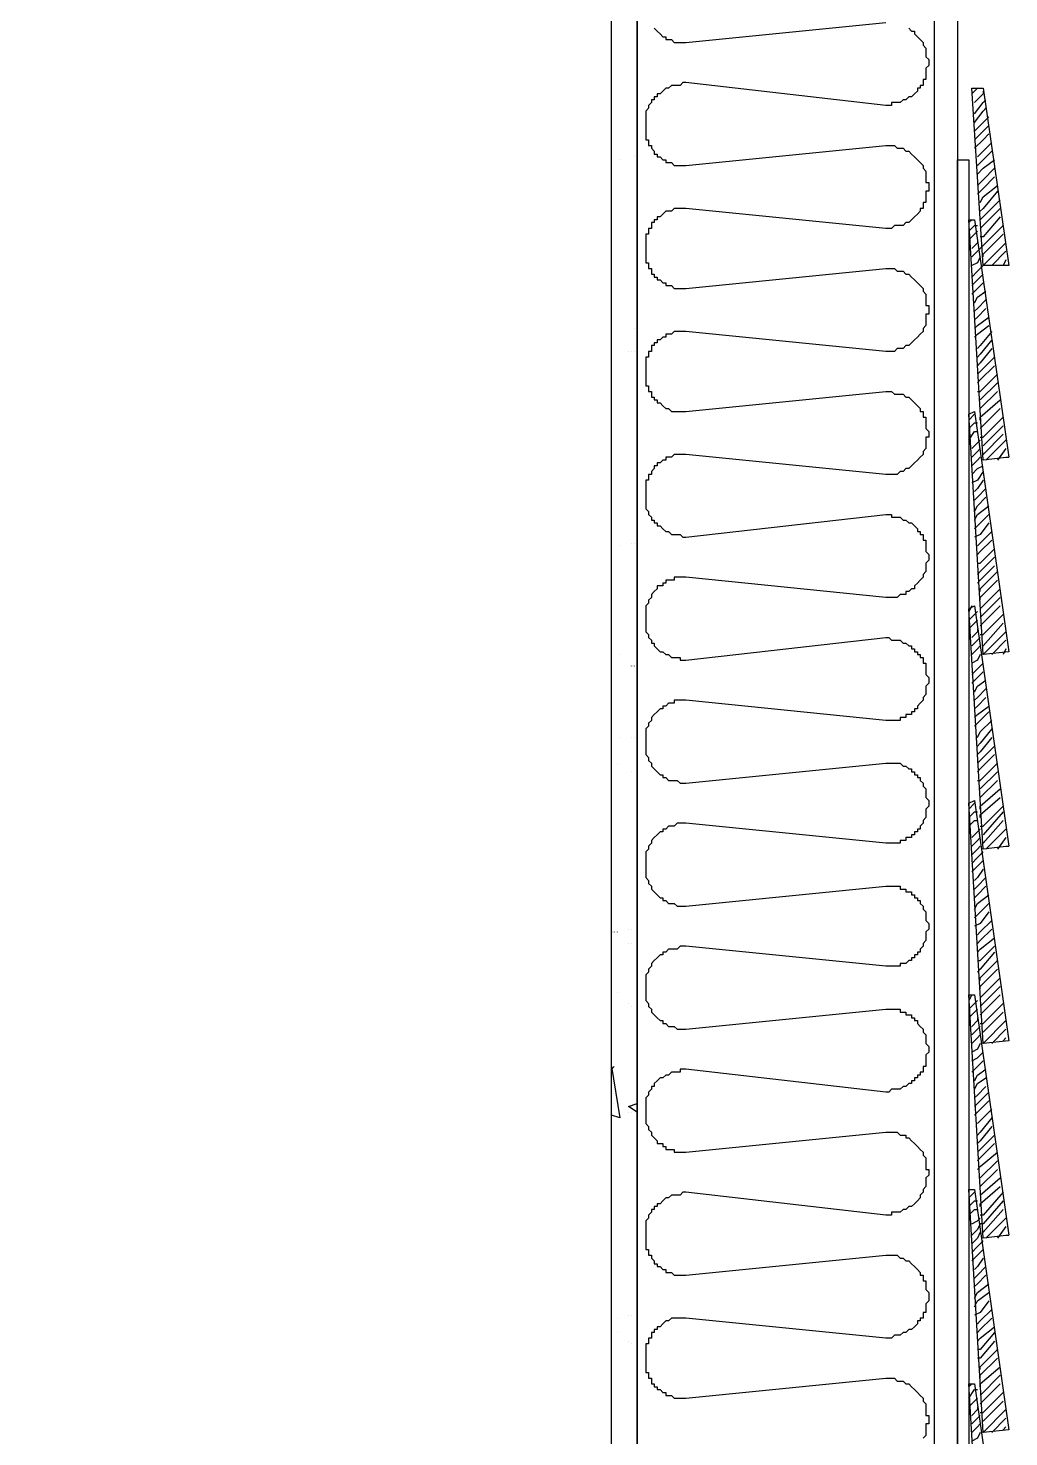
# Model space of a CAD drawing. Header units: inches. Extents: x -1597 to 5492, y -569 to 966.
# Drawn here: x 802.9 to 917.2, y 266.6 to 430.8 of the extents above; entities that cross this region are included whole.
import ezdxf

# ---------------------------------------------------------------- set-up
doc = ezdxf.new("R2010")
doc.units = ezdxf.units.IN
doc.header["$MEASUREMENT"] = 0
doc.layers.add('PDF3_Geometry', color=7, linetype='Continuous')

msp = doc.modelspace()

# ---------------------------------------------------------------- linework, layer by layer
at = {"layer": 'PDF3_Geometry', "lineweight": 25}
for points in [[(873.899339, -112.902852), (870.899339, -112.902852), (870.899339, 475.430482), (873.899339, 475.430482), (873.899339, -112.902852), (873.899339, -103.569518), (908.566006, -112.902852), (908.566006, -103.569518), (873.899339, -112.902852), (908.566006, -112.902852), (908.566006, -117.236185), (802.899339, -117.236185), (802.899339, -112.902852), (908.566006, -112.902852)], [(905.566006, 430.763815), (905.899339, 430.430482), (906.232673, 430.430482), (906.232673, 430.097148), (906.566006, 429.763815), (906.899339, 429.430482), (907.232673, 429.097148), (907.232673, 428.763815), (907.566006, 428.430482), (907.566006, 428.097148), (907.566006, 427.763815), (907.566006, 427.430482), (907.899339, 427.097148), (907.899339, 426.763815), (907.899339, 426.430482), (907.566006, 426.097148), (907.566006, 425.763815), (907.566006, 425.430482), (907.566006, 425.097148), (907.566006, 424.763815), (907.232673, 424.763815), (907.232673, 424.430482), (907.232673, 424.097148), (906.899339, 424.097148), (906.899339, 423.763815), (906.566006, 423.763815), (906.566006, 423.430482), (906.232673, 423.097148), (905.899339, 422.763815), (905.566006, 422.763815), (905.232673, 422.430482), (904.899339, 422.430482), (904.566006, 422.097148), (904.232673, 422.097148), (903.899339, 422.097148), (903.566006, 422.097148), (903.566006, 421.763815), (903.232673, 421.763815), (902.899339, 421.763815), (879.566006, 424.430482), (879.232673, 424.430482), (878.899339, 424.097148), (878.566006, 424.097148), (878.232673, 424.097148), (877.899339, 424.097148), (877.566006, 423.763815), (877.232673, 423.763815), (876.899339, 423.430482), (876.566006, 423.097148), (876.232673, 423.097148), (876.232673, 422.763815), (875.899339, 422.763815), (875.899339, 422.430482), (875.566006, 422.430482), (875.566006, 422.097148), (875.232673, 421.763815), (875.232673, 421.430482), (874.899339, 421.097148), (874.899339, 420.763815), (874.899339, 420.430482), (874.899339, 420.097148), (874.899339, 419.763815), (874.899339, 419.430482), (874.899339, 419.097148), (874.899339, 418.763815), (874.899339, 418.430482), (874.899339, 418.097148), (874.899339, 417.763815), (875.232673, 417.763815), (875.232673, 417.430482), (875.232673, 417.097148), (875.566006, 417.097148), (875.566006, 416.763815), (875.899339, 416.430482), (875.899339, 416.097148), (876.232673, 416.097148), (876.232673, 415.763815), (876.566006, 415.763815), (876.899339, 415.430482), (877.232673, 415.430482), (877.232673, 415.097148), (877.566006, 415.097148), (877.899339, 415.097148), (878.232673, 414.763815), (878.566006, 414.763815), (878.899339, 414.763815), (879.232673, 414.763815), (879.566006, 414.763815), (902.899339, 417.097148), (903.232673, 417.097148), (903.566006, 417.097148), (903.899339, 417.097148), (904.232673, 416.763815), (904.566006, 416.763815), (904.899339, 416.763815), (905.232673, 416.430482), (905.566006, 416.430482), (905.899339, 416.097148), (906.232673, 415.763815), (906.566006, 415.430482), (906.899339, 415.097148), (907.232673, 414.763815), (907.232673, 414.430482), (907.566006, 414.097148), (907.566006, 413.763815), (907.566006, 413.430482), (907.566006, 413.097148), (907.566006, 412.763815), (907.899339, 412.763815), (907.899339, 412.430482), (907.899339, 412.097148), (907.899339, 411.763815), (907.566006, 411.763815), (907.566006, 411.430482), (907.566006, 411.097148), (907.566006, 410.763815), (907.566006, 410.430482), (907.232673, 410.430482), (907.232673, 410.097148), (907.232673, 409.763815), (906.899339, 409.763815), (906.899339, 409.430482), (906.566006, 409.097148), (906.232673, 408.763815), (905.899339, 408.430482), (905.566006, 408.097148), (905.232673, 408.097148), (904.899339, 407.763815), (904.566006, 407.763815), (904.232673, 407.763815), (903.899339, 407.763815), (903.566006, 407.430482), (903.232673, 407.430482), (902.899339, 407.430482), (879.566006, 409.763815), (879.232673, 409.763815), (878.899339, 409.763815), (878.566006, 409.763815), (878.232673, 409.763815), (877.899339, 409.430482), (877.566006, 409.430482), (877.232673, 409.430482), (876.899339, 409.097148), (876.566006, 408.763815), (876.232673, 408.763815), (876.232673, 408.430482), (875.899339, 408.430482), (875.899339, 408.097148), (875.566006, 408.097148), (875.566006, 407.763815), (875.566006, 407.430482), (875.232673, 407.430482), (875.232673, 407.097148), (875.232673, 406.763815), (874.899339, 406.763815), (874.899339, 406.430482), (874.899339, 406.097148), (874.899339, 405.763815), (874.899339, 405.430482), (874.899339, 405.097148), (874.899339, 404.763815), (874.899339, 404.430482), (874.899339, 404.097148), (874.899339, 403.763815), (874.899339, 403.430482), (875.232673, 403.430482), (875.232673, 403.097148), (875.232673, 402.763815), (875.566006, 402.763815), (875.566006, 402.430482), (875.566006, 402.097148), (875.899339, 402.097148), (875.899339, 401.763815), (876.232673, 401.763815), (876.232673, 401.430482), (876.566006, 401.430482), (876.899339, 401.097148), (877.232673, 401.097148), (877.232673, 400.763815), (877.566006, 400.763815), (877.899339, 400.763815), (878.232673, 400.430482), (878.566006, 400.430482), (878.899339, 400.430482), (879.232673, 400.430482), (879.566006, 400.430482), (902.899339, 402.763815), (903.232673, 402.763815), (903.566006, 402.763815), (903.899339, 402.763815), (904.232673, 402.430482), (904.566006, 402.430482), (904.899339, 402.430482), (905.232673, 402.097148), (905.566006, 402.097148), (905.899339, 401.763815), (906.232673, 401.430482), (906.566006, 401.097148), (906.899339, 400.763815), (907.232673, 400.430482), (907.232673, 400.097148), (907.566006, 399.763815), (907.566006, 399.430482), (907.566006, 399.097148), (907.566006, 398.763815), (907.566006, 398.430482), (907.899339, 398.430482), (907.899339, 398.097148), (907.899339, 397.763815), (907.899339, 397.430482), (907.566006, 397.430482), (907.566006, 397.097148), (907.566006, 396.763815), (907.566006, 396.430482), (907.566006, 396.097148), (907.232673, 395.763815), (907.232673, 395.430482), (906.899339, 395.097148), (906.566006, 394.763815), (906.232673, 394.430482), (905.899339, 394.097148), (905.566006, 393.763815), (905.232673, 393.763815), (904.899339, 393.430482), (904.566006, 393.430482), (904.232673, 393.430482), (903.899339, 393.097148), (903.566006, 393.097148), (903.232673, 393.097148), (902.899339, 393.097148), (879.566006, 395.430482), (879.232673, 395.430482), (878.899339, 395.430482), (878.566006, 395.430482), (878.232673, 395.430482), (877.899339, 395.097148), (877.566006, 395.097148), (877.232673, 395.097148), (877.232673, 394.763815), (876.899339, 394.763815), (876.566006, 394.430482), (876.232673, 394.430482), (876.232673, 394.097148), (875.899339, 394.097148), (875.899339, 393.763815), (875.566006, 393.763815), (875.566006, 393.430482), (875.566006, 393.097148), (875.232673, 393.097148), (875.232673, 392.763815), (875.232673, 392.430482), (874.899339, 392.430482), (874.899339, 392.097148), (874.899339, 391.763815), (874.899339, 391.430482), (874.899339, 391.097148), (874.899339, 390.763815), (874.899339, 390.430482), (874.899339, 390.097148), (874.899339, 389.763815), (874.899339, 389.430482), (874.899339, 389.097148), (875.232673, 389.097148), (875.232673, 388.763815), (875.232673, 388.430482), (875.566006, 388.430482), (875.566006, 388.097148), (875.566006, 387.763815), (875.899339, 387.763815), (875.899339, 387.430482), (876.232673, 387.430482), (876.232673, 387.097148), (876.566006, 387.097148), (876.899339, 386.763815), (877.232673, 386.430482), (877.566006, 386.430482), (877.899339, 386.097148), (878.232673, 386.097148), (878.566006, 386.097148), (878.899339, 386.097148), (879.232673, 386.097148), (879.566006, 386.097148), (902.899339, 388.430482), (903.232673, 388.430482), (903.566006, 388.430482), (903.899339, 388.097148), (904.232673, 388.097148), (904.566006, 388.097148), (904.899339, 388.097148), (905.232673, 387.763815), (905.566006, 387.763815), (905.899339, 387.430482), (906.232673, 387.097148), (906.566006, 386.763815), (906.899339, 386.430482), (906.899339, 386.097148), (907.232673, 386.097148), (907.232673, 385.763815), (907.232673, 385.430482), (907.566006, 385.430482), (907.566006, 385.097148), (907.566006, 384.763815), (907.566006, 384.430482), (907.566006, 384.097148), (907.899339, 383.763815), (907.899339, 383.430482), (907.899339, 383.097148), (907.566006, 383.097148), (907.566006, 382.763815), (907.566006, 382.430482), (907.566006, 382.097148), (907.566006, 381.763815), (907.232673, 381.430482), (907.232673, 381.097148), (906.899339, 380.763815), (906.566006, 380.430482), (906.232673, 380.097148), (905.899339, 379.763815), (905.566006, 379.430482), (905.232673, 379.430482), (904.899339, 379.097148), (904.566006, 379.097148), (904.232673, 378.763815), (903.899339, 378.763815), (903.566006, 378.763815), (903.232673, 378.763815), (902.899339, 378.763815), (879.566006, 381.097148), (879.232673, 381.097148), (878.899339, 381.097148), (878.566006, 381.097148), (878.232673, 381.097148), (877.899339, 380.763815), (877.566006, 380.763815), (877.232673, 380.763815), (877.232673, 380.430482), (876.899339, 380.430482), (876.566006, 380.097148), (876.232673, 380.097148), (876.232673, 379.763815), (875.899339, 379.763815), (875.899339, 379.430482), (875.566006, 379.097148), (875.566006, 378.763815), (875.232673, 378.763815), (875.232673, 378.430482), (875.232673, 378.097148), (874.899339, 378.097148), (874.899339, 377.763815), (874.899339, 377.430482), (874.899339, 377.097148), (874.899339, 376.763815), (874.899339, 376.430482), (874.899339, 376.097148), (874.899339, 375.763815), (874.899339, 375.430482), (874.899339, 375.097148), (874.899339, 374.763815), (875.232673, 374.430482), (875.232673, 374.097148), (875.566006, 373.763815), (875.566006, 373.430482), (875.899339, 373.430482), (875.899339, 373.097148), (876.232673, 373.097148), (876.232673, 372.763815), (876.566006, 372.763815), (876.899339, 372.430482), (877.232673, 372.097148), (877.566006, 372.097148), (877.899339, 371.763815), (878.232673, 371.763815), (878.566006, 371.763815), (878.899339, 371.763815), (879.232673, 371.430482), (879.566006, 371.430482), (902.899339, 374.097148), (903.232673, 374.097148), (903.566006, 374.097148), (903.566006, 373.763815), (903.899339, 373.763815), (904.232673, 373.763815), (904.566006, 373.763815), (904.899339, 373.430482), (905.232673, 373.430482), (905.566006, 373.097148), (905.899339, 373.097148), (906.232673, 372.763815), (906.566006, 372.430482), (906.566006, 372.097148), (906.899339, 372.097148), (906.899339, 371.763815), (907.232673, 371.763815), (907.232673, 371.430482), (907.232673, 371.097148), (907.566006, 371.097148), (907.566006, 370.763815), (907.566006, 370.430482), (907.566006, 370.097148), (907.566006, 369.763815), (907.899339, 369.430482), (907.899339, 369.097148), (907.899339, 368.763815), (907.566006, 368.430482), (907.566006, 368.097148), (907.566006, 367.763815), (907.566006, 367.430482), (907.232673, 367.097148), (907.232673, 366.763815), (906.899339, 366.430482), (906.566006, 366.097148), (906.232673, 365.763815), (906.232673, 365.430482), (905.899339, 365.430482), (905.566006, 365.097148), (905.232673, 365.097148), (905.232673, 364.763815), (904.899339, 364.763815), (904.566006, 364.763815), (904.232673, 364.430482), (903.899339, 364.430482), (903.566006, 364.430482), (903.232673, 364.430482), (902.899339, 364.430482), (879.566006, 366.763815), (879.232673, 366.763815), (878.899339, 366.763815), (878.566006, 366.763815), (878.232673, 366.763815), (878.232673, 366.430482), (877.899339, 366.430482), (877.566006, 366.430482), (877.232673, 366.430482), (877.232673, 366.097148), (876.899339, 366.097148), (876.899339, 365.763815), (876.566006, 365.763815), (876.232673, 365.763815), (876.232673, 365.430482), (875.899339, 365.097148), (875.566006, 364.763815), (875.566006, 364.430482), (875.232673, 364.097148), (875.232673, 363.763815), (874.899339, 363.430482), (874.899339, 363.097148), (874.899339, 362.763815), (874.899339, 362.430482), (874.899339, 362.097148), (874.899339, 361.763815), (874.899339, 361.430482), (874.899339, 361.097148), (874.899339, 360.763815), (874.899339, 360.430482), (875.232673, 360.097148), (875.232673, 359.763815), (875.566006, 359.430482), (875.566006, 359.097148), (875.899339, 359.097148), (875.899339, 358.763815), (876.232673, 358.430482), (876.566006, 358.097148), (876.899339, 358.097148), (877.232673, 357.763815), (877.566006, 357.763815), (877.899339, 357.430482), (878.232673, 357.430482), (878.566006, 357.430482), (878.899339, 357.430482), (878.899339, 357.097148), (879.232673, 357.097148), (879.566006, 357.097148), (902.899339, 359.763815), (903.232673, 359.763815), (903.566006, 359.430482), (903.899339, 359.430482), (904.232673, 359.430482), (904.566006, 359.430482), (904.899339, 359.097148), (905.232673, 359.097148), (905.566006, 358.763815), (905.899339, 358.763815), (905.899339, 358.430482), (906.232673, 358.430482), (906.232673, 358.097148), (906.566006, 358.097148), (906.566006, 357.763815), (906.899339, 357.763815), (906.899339, 357.430482), (907.232673, 357.430482), (907.232673, 357.097148), (907.232673, 356.763815), (907.566006, 356.763815), (907.566006, 356.430482), (907.566006, 356.097148), (907.566006, 355.763815), (907.566006, 355.430482), (907.899339, 355.097148), (907.899339, 354.763815), (907.899339, 354.430482), (907.566006, 354.097148), (907.566006, 353.763815), (907.566006, 353.430482), (907.566006, 353.097148), (907.232673, 352.763815), (907.232673, 352.430482), (906.899339, 352.097148), (906.566006, 351.763815), (906.566006, 351.430482), (906.232673, 351.430482), (906.232673, 351.097148), (905.899339, 351.097148), (905.899339, 350.763815), (905.566006, 350.763815), (905.232673, 350.763815), (905.232673, 350.430482), (904.899339, 350.430482), (904.566006, 350.430482), (904.566006, 350.097148), (904.232673, 350.097148), (903.899339, 350.097148), (903.566006, 350.097148), (903.232673, 350.097148), (902.899339, 350.097148), (879.566006, 352.430482), (879.232673, 352.430482), (878.899339, 352.430482), (878.566006, 352.430482), (878.232673, 352.430482), (878.232673, 352.097148), (877.899339, 352.097148), (877.566006, 352.097148), (877.232673, 351.763815), (876.899339, 351.763815), (876.899339, 351.430482), (876.566006, 351.430482), (876.232673, 351.097148), (875.899339, 350.763815), (875.566006, 350.430482), (875.566006, 350.097148), (875.232673, 349.763815), (875.232673, 349.430482), (874.899339, 349.097148), (874.899339, 348.763815), (874.899339, 348.430482), (874.899339, 348.097148), (874.899339, 347.763815), (874.899339, 347.430482), (874.899339, 347.097148), (874.899339, 346.763815), (874.899339, 346.430482), (874.899339, 346.097148), (875.232673, 345.763815), (875.232673, 345.430482), (875.566006, 345.097148), (875.566006, 344.763815), (875.899339, 344.430482), (876.232673, 344.097148), (876.566006, 343.763815), (876.899339, 343.763815), (876.899339, 343.430482), (877.232673, 343.430482), (877.566006, 343.097148), (877.899339, 343.097148), (878.232673, 343.097148), (878.566006, 343.097148), (878.899339, 342.763815), (879.232673, 342.763815), (879.566006, 342.763815), (902.899339, 345.097148), (903.232673, 345.097148), (903.566006, 345.097148), (903.899339, 345.097148), (904.232673, 345.097148), (904.566006, 345.097148), (904.899339, 344.763815), (905.232673, 344.763815), (905.566006, 344.430482), (905.899339, 344.430482), (905.899339, 344.097148), (906.232673, 344.097148), (906.232673, 343.763815), (906.566006, 343.763815), (906.566006, 343.430482), (906.899339, 343.430482), (906.899339, 343.097148), (907.232673, 342.763815), (907.232673, 342.430482), (907.566006, 342.097148), (907.566006, 341.763815), (907.566006, 341.430482), (907.566006, 341.097148), (907.899339, 340.763815), (907.899339, 340.430482), (907.899339, 340.097148), (907.566006, 339.763815), (907.566006, 339.430482), (907.566006, 339.097148), (907.566006, 338.763815), (907.232673, 338.430482), (907.232673, 338.097148), (906.899339, 337.763815), (906.899339, 337.430482), (906.566006, 337.430482), (906.566006, 337.097148), (906.232673, 337.097148), (906.232673, 336.763815), (905.899339, 336.763815), (905.899339, 336.430482), (905.566006, 336.430482), (905.232673, 336.430482), (905.232673, 336.097148), (904.899339, 336.097148), (904.566006, 336.097148), (904.566006, 335.763815), (904.232673, 335.763815), (903.899339, 335.763815), (903.566006, 335.763815), (903.232673, 335.763815), (902.899339, 335.763815), (879.566006, 338.097148), (879.232673, 338.097148), (878.899339, 338.097148), (878.566006, 338.097148), (878.232673, 337.763815), (877.899339, 337.763815), (877.566006, 337.763815), (877.232673, 337.430482), (876.899339, 337.430482), (876.899339, 337.097148), (876.566006, 337.097148), (876.232673, 336.763815), (875.899339, 336.430482), (875.566006, 336.097148), (875.566006, 335.763815), (875.232673, 335.430482), (875.232673, 335.097148), (874.899339, 334.763815), (874.899339, 334.430482), (874.899339, 334.097148), (874.899339, 333.763815), (874.899339, 333.430482), (874.899339, 333.097148), (874.899339, 332.763815), (874.899339, 332.430482), (874.899339, 332.097148), (874.899339, 331.763815), (875.232673, 331.430482), (875.232673, 331.097148), (875.566006, 330.763815), (875.566006, 330.430482), (875.899339, 330.097148), (876.232673, 329.763815), (876.566006, 329.430482), (876.899339, 329.430482), (876.899339, 329.097148), (877.232673, 329.097148), (877.566006, 328.763815), (877.899339, 328.763815), (878.232673, 328.763815), (878.566006, 328.430482), (878.899339, 328.430482), (879.232673, 328.430482), (879.566006, 328.430482), (902.899339, 330.763815), (903.232673, 330.763815), (903.566006, 330.763815), (903.899339, 330.763815), (904.232673, 330.763815), (904.566006, 330.763815), (904.566006, 330.430482), (904.899339, 330.430482), (905.232673, 330.430482), (905.232673, 330.097148), (905.566006, 330.097148), (905.899339, 330.097148), (905.899339, 329.763815), (906.232673, 329.763815), (906.232673, 329.430482), (906.566006, 329.430482), (906.566006, 329.097148), (906.899339, 329.097148), (906.899339, 328.763815), (907.232673, 328.430482), (907.232673, 328.097148), (907.566006, 327.763815), (907.566006, 327.430482), (907.566006, 327.097148), (907.566006, 326.763815), (907.899339, 326.430482), (907.899339, 326.097148), (907.899339, 325.763815), (907.566006, 325.430482), (907.566006, 325.097148), (907.566006, 324.763815), (907.566006, 324.430482), (907.232673, 324.097148), (907.232673, 323.763815), (906.899339, 323.430482), (906.899339, 323.097148), (906.566006, 323.097148), (906.566006, 322.763815), (906.232673, 322.763815), (906.232673, 322.430482), (905.899339, 322.430482), (905.899339, 322.097148), (905.566006, 322.097148), (905.232673, 321.763815), (904.899339, 321.763815), (904.566006, 321.763815), (904.566006, 321.430482), (904.232673, 321.430482), (903.899339, 321.430482), (903.566006, 321.430482), (903.232673, 321.430482), (902.899339, 321.430482), (879.566006, 323.763815), (879.232673, 323.763815), (878.899339, 323.763815), (878.566006, 323.430482), (878.232673, 323.430482), (877.899339, 323.430482), (877.566006, 323.430482), (877.232673, 323.097148), (876.899339, 323.097148), (876.899339, 322.763815), (876.566006, 322.763815), (876.232673, 322.430482), (875.899339, 322.097148), (875.566006, 321.763815), (875.566006, 321.430482), (875.232673, 321.097148), (875.232673, 320.763815), (874.899339, 320.430482), (874.899339, 320.097148), (874.899339, 319.763815), (874.899339, 319.430482), (874.899339, 319.097148), (874.899339, 318.763815), (874.899339, 318.430482), (874.899339, 318.097148), (874.899339, 317.763815), (874.899339, 317.430482), (875.232673, 317.097148), (875.232673, 316.763815), (875.566006, 316.430482), (875.566006, 316.097148), (875.899339, 315.763815), (876.232673, 315.430482), (876.566006, 315.097148), (876.899339, 315.097148), (876.899339, 314.763815), (877.232673, 314.763815), (877.566006, 314.430482), (877.899339, 314.430482), (878.232673, 314.430482), (878.566006, 314.097148), (878.899339, 314.097148), (879.232673, 314.097148), (879.566006, 314.097148), (902.899339, 316.430482), (903.232673, 316.430482), (903.566006, 316.430482), (903.899339, 316.430482), (904.232673, 316.430482), (904.566006, 316.430482), (904.566006, 316.097148), (904.899339, 316.097148), (905.232673, 316.097148), (905.232673, 315.763815), (905.566006, 315.763815), (905.899339, 315.763815), (905.899339, 315.430482), (906.232673, 315.430482), (906.232673, 315.097148), (906.566006, 315.097148), (906.566006, 314.763815), (906.899339, 314.430482), (907.232673, 314.097148), (907.232673, 313.763815), (907.566006, 313.430482), (907.566006, 313.097148), (907.566006, 312.763815), (907.566006, 312.430482), (907.899339, 312.097148), (907.899339, 311.763815), (907.899339, 311.430482), (907.566006, 311.097148), (907.566006, 310.763815), (907.566006, 310.430482), (907.566006, 310.097148), (907.566006, 309.763815), (907.232673, 309.763815), (907.232673, 309.430482), (907.232673, 309.097148), (906.899339, 309.097148), (906.899339, 308.763815), (906.566006, 308.763815), (906.566006, 308.430482), (906.232673, 308.430482), (906.232673, 308.097148), (905.899339, 308.097148), (905.899339, 307.763815), (905.566006, 307.763815), (905.232673, 307.430482), (904.899339, 307.430482), (904.566006, 307.097148), (904.232673, 307.097148), (903.899339, 307.097148), (903.566006, 307.097148), (903.232673, 306.763815), (902.899339, 306.763815), (879.566006, 309.430482), (879.232673, 309.430482), (878.899339, 309.430482), (878.899339, 309.097148), (878.566006, 309.097148), (878.232673, 309.097148), (877.899339, 309.097148), (877.566006, 308.763815), (877.232673, 308.763815), (876.899339, 308.430482), (876.566006, 308.430482), (876.232673, 308.097148), (875.899339, 307.763815), (875.899339, 307.430482), (875.566006, 307.430482), (875.566006, 307.097148), (875.232673, 306.763815), (875.232673, 306.430482), (874.899339, 306.097148), (874.899339, 305.763815), (874.899339, 305.430482), (874.899339, 305.097148), (874.899339, 304.763815), (874.899339, 304.430482), (874.899339, 304.097148), (874.899339, 303.763815), (874.899339, 303.430482), (874.899339, 303.097148), (875.232673, 302.763815), (875.232673, 302.430482), (875.566006, 302.097148), (875.566006, 301.763815), (875.899339, 301.430482), (876.232673, 301.097148), (876.232673, 300.763815), (876.566006, 300.763815), (876.899339, 300.763815), (876.899339, 300.430482), (877.232673, 300.430482), (877.232673, 300.097148), (877.566006, 300.097148), (877.899339, 300.097148), (878.232673, 300.097148), (878.232673, 299.763815), (878.566006, 299.763815), (878.899339, 299.763815), (879.232673, 299.763815), (879.566006, 299.763815), (902.899339, 302.097148), (903.232673, 302.097148), (903.566006, 302.097148), (903.899339, 302.097148), (904.232673, 302.097148), (904.566006, 301.763815), (904.899339, 301.763815), (905.232673, 301.763815), (905.232673, 301.430482), (905.566006, 301.430482), (905.899339, 301.097148), (906.232673, 300.763815), (906.566006, 300.430482), (906.899339, 300.097148), (907.232673, 299.763815), (907.232673, 299.430482), (907.566006, 299.097148), (907.566006, 298.763815), (907.566006, 298.430482), (907.566006, 298.097148), (907.566006, 297.763815), (907.899339, 297.763815), (907.899339, 297.430482), (907.899339, 297.097148), (907.566006, 296.763815), (907.566006, 296.430482), (907.566006, 296.097148), (907.566006, 295.763815), (907.232673, 295.430482), (907.232673, 295.097148), (906.899339, 294.763815), (906.899339, 294.430482), (906.566006, 294.097148), (906.232673, 293.763815), (905.899339, 293.430482), (905.566006, 293.430482), (905.232673, 293.097148), (904.899339, 293.097148), (904.566006, 292.763815), (904.232673, 292.763815), (903.899339, 292.763815), (903.566006, 292.763815), (903.566006, 292.430482), (903.232673, 292.430482), (902.899339, 292.430482), (879.566006, 295.097148), (879.232673, 295.097148), (878.899339, 294.763815), (878.566006, 294.763815), (878.232673, 294.763815), (877.899339, 294.763815), (877.566006, 294.430482), (877.232673, 294.430482), (876.899339, 294.097148), (876.566006, 293.763815), (876.232673, 293.763815), (876.232673, 293.430482), (875.899339, 293.430482), (875.899339, 293.097148), (875.566006, 293.097148), (875.566006, 292.763815), (875.232673, 292.430482), (875.232673, 292.097148), (874.899339, 291.763815), (874.899339, 291.430482), (874.899339, 291.097148), (874.899339, 290.763815), (874.899339, 290.430482), (874.899339, 290.097148), (874.899339, 289.763815), (874.899339, 289.430482), (874.899339, 289.097148), (874.899339, 288.763815), (874.899339, 288.430482), (875.232673, 288.430482), (875.232673, 288.097148), (875.232673, 287.763815), (875.566006, 287.763815), (875.566006, 287.430482), (875.899339, 287.097148), (875.899339, 286.763815), (876.232673, 286.763815), (876.232673, 286.430482), (876.566006, 286.430482), (876.899339, 286.097148), (877.232673, 286.097148), (877.232673, 285.763815), (877.566006, 285.763815), (877.899339, 285.763815), (878.232673, 285.430482), (878.566006, 285.430482), (878.899339, 285.430482), (879.232673, 285.430482), (879.566006, 285.430482), (902.899339, 287.763815), (903.232673, 287.763815), (903.566006, 287.763815), (903.899339, 287.763815), (904.232673, 287.763815), (904.566006, 287.430482), (904.899339, 287.430482), (905.232673, 287.097148), (905.566006, 287.097148), (905.899339, 286.763815), (906.232673, 286.430482), (906.566006, 286.097148), (906.899339, 285.763815), (906.899339, 285.430482), (907.232673, 285.430482), (907.232673, 285.097148), (907.232673, 284.763815), (907.566006, 284.763815), (907.566006, 284.430482), (907.566006, 284.097148), (907.566006, 283.763815), (907.899339, 283.430482), (907.899339, 283.097148), (907.899339, 282.763815), (907.899339, 282.430482), (907.566006, 282.097148), (907.566006, 281.763815), (907.566006, 281.430482), (907.566006, 281.097148), (907.232673, 281.097148), (907.232673, 280.763815), (907.232673, 280.430482), (906.899339, 280.430482), (906.899339, 280.097148), (906.566006, 280.097148), (906.566006, 279.763815), (906.232673, 279.430482), (905.899339, 279.097148), (905.566006, 279.097148), (905.232673, 278.763815), (904.899339, 278.763815), (904.566006, 278.430482), (904.232673, 278.430482), (903.899339, 278.430482), (903.566006, 278.097148), (903.232673, 278.097148), (902.899339, 278.097148), (879.566006, 280.430482), (879.232673, 280.430482), (878.899339, 280.430482), (878.566006, 280.430482), (878.232673, 280.430482), (877.899339, 280.430482), (877.566006, 280.097148), (877.232673, 280.097148), (876.899339, 279.763815), (876.566006, 279.430482), (876.232673, 279.430482), (876.232673, 279.097148), (875.899339, 279.097148), (875.899339, 278.763815), (875.566006, 278.763815), (875.566006, 278.430482), (875.566006, 278.097148), (875.232673, 278.097148), (875.232673, 277.763815), (875.232673, 277.430482), (874.899339, 277.430482), (874.899339, 277.097148), (874.899339, 276.763815), (874.899339, 276.430482), (874.899339, 276.097148), (874.899339, 275.763815), (874.899339, 275.430482), (874.899339, 275.097148), (874.899339, 274.763815), (874.899339, 274.430482), (874.899339, 274.097148), (875.232673, 274.097148), (875.232673, 273.763815), (875.232673, 273.430482), (875.566006, 273.430482), (875.566006, 273.097148), (875.566006, 272.763815), (875.899339, 272.763815), (875.899339, 272.430482), (876.232673, 272.430482), (876.232673, 272.097148), (876.566006, 272.097148), (876.899339, 271.763815), (877.232673, 271.763815), (877.232673, 271.430482), (877.566006, 271.430482), (877.899339, 271.430482), (878.232673, 271.097148), (878.566006, 271.097148), (878.899339, 271.097148), (879.232673, 271.097148), (879.566006, 271.097148), (902.899339, 273.430482), (903.232673, 273.430482), (903.566006, 273.430482), (903.899339, 273.430482), (904.232673, 273.097148), (904.566006, 273.097148), (904.899339, 273.097148), (905.232673, 272.763815), (905.566006, 272.763815), (905.899339, 272.430482), (906.232673, 272.097148), (906.566006, 271.763815), (906.899339, 271.430482), (907.232673, 271.097148), (907.232673, 270.763815), (907.566006, 270.430482), (907.566006, 270.097148), (907.566006, 269.763815), (907.566006, 269.430482), (907.566006, 269.097148), (907.899339, 269.097148), (907.899339, 268.763815), (907.899339, 268.430482), (907.899339, 268.097148), (907.566006, 268.097148), (907.566006, 267.763815), (907.566006, 267.430482), (907.566006, 267.097148), (907.566006, 266.763815), (907.232673, 266.430482)], [(875.899339, 430.763815), (876.232673, 430.430482), (876.566006, 430.097148), (876.899339, 429.763815), (877.232673, 429.763815), (877.232673, 429.430482), (877.566006, 429.430482), (877.899339, 429.430482), (878.232673, 429.097148), (878.566006, 429.097148), (878.899339, 429.097148), (879.232673, 429.097148), (879.566006, 429.097148), (902.899339, 431.430482)], [(870.899339, 415.430482), (870.899339, 415.430152)], [(871.899339, 415.430482), (871.899339, 415.430152)], [(873.566006, 415.763815), (873.566006, 415.763485)], [(873.899339, 395.430482), (873.899339, 395.430152)], [(873.566006, 393.097148), (873.566006, 393.096818)], [(873.899339, 393.430482), (873.899339, 393.430152)], [(870.899339, 370.430482), (870.899339, 370.430152)], [(871.899339, 370.430482), (871.899339, 370.430152)], [(873.566006, 370.763815), (873.566006, 370.763485)], [(873.899339, 370.763815), (873.899339, 370.763485)], [(870.899339, 358.763815), (870.899339, 358.763485)], [(871.899339, 357.763815), (871.899339, 357.763485)], [(873.566006, 356.430482), (873.566006, 356.430152)], [(873.899339, 356.097148), (873.899339, 356.096818)], [(870.899339, 348.097148), (870.899339, 348.096818)], [(871.899339, 348.097148), (871.899339, 348.096818)], [(873.566006, 348.097148), (873.566006, 348.096818)], [(873.899339, 348.430482), (873.899339, 348.430152)], [(870.899339, 345.430482), (870.899339, 345.430152)], [(871.566006, 345.097148), (871.566006, 345.096818)], [(873.232673, 344.097148), (873.232673, 344.096818)], [(873.899339, 343.430482), (873.899339, 343.430152)], [(870.899339, 325.763815), (870.899339, 325.763485)], [(870.899339, 325.430482), (870.899339, 325.430152)], [(871.232673, 325.430482), (871.232673, 325.430152)], [(871.566006, 325.430482), (871.566006, 325.430152)], [(873.232673, 325.763815), (873.232673, 325.763485)], [(873.899339, 325.763815), (873.899339, 325.763485)], [(873.232673, 324.097148), (873.232673, 324.096818)], [(873.899339, 323.763815), (873.899339, 323.763485)], [(870.899339, 319.097148), (870.899339, 319.096818)], [(871.566006, 318.430482), (871.566006, 318.430152)], [(873.232673, 316.763815), (873.232673, 316.763485)], [(873.899339, 316.430482), (873.899339, 316.430152)], [(870.899339, 309.430482), (871.232673, 309.763815)], [(870.899339, 309.763815), (871.899339, 303.763815), (870.899339, 304.097148)], [(870.899339, 305.763815), (870.899339, 305.763485)], [(871.232673, 305.430482), (871.232673, 305.430152)], [(873.899339, 304.430482), (872.899339, 305.097148), (873.899339, 305.430482)], [(873.232673, 304.430482), (873.232673, 304.430152)], [(873.899339, 303.763815), (873.899339, 303.763485)], [(873.232673, 280.763815), (873.232673, 280.763482)], [(873.899339, 280.763815), (873.899339, 280.763482)], [(870.899339, 280.430482), (870.899339, 280.430148)], [(870.899339, 279.430482), (870.899339, 279.430148)], [(871.566006, 280.430482), (871.566006, 280.430148)], [(871.566006, 278.763815), (871.566006, 278.763482)], [(873.232673, 277.430482), (873.232673, 277.430148)], [(873.899339, 276.763815), (873.899339, 276.763482)]]:
    msp.add_lwpolyline(points, dxfattribs=at)
at = {"layer": 'PDF3_Geometry', "color": 4, "lineweight": 25}
msp.add_lwpolyline([(911.232673, 475.430482), (911.232673, 475.430482), (911.232673, -184.236185), (849.232673, -184.236185)], dxfattribs=at)
at = {"layer": 'PDF3_Geometry', "color": 230, "lineweight": 25, "true_color": 0xff007f}
msp.add_lwpolyline([(873.899339, -112.902852), (873.899339, 475.430482), (873.899339, 475.430482)], dxfattribs=at)
at = {"layer": 'PDF3_Geometry', "lineweight": 25}
for points in [[(911.232673, 475.430482), (911.232673, -174.902852), (908.566006, -174.902852), (908.566006, 475.430482)], [(912.566006, 415.430482), (912.566006, -184.236185), (911.232673, -184.236185), (911.232673, 415.430482)], [(873.566006, 395.763485), (873.566006, 395.763815)], [(872.899339, 393.096818), (872.899339, 393.097148)], [(873.232673, 393.096818), (873.232673, 393.097148)], [(873.232673, 370.763485), (873.232673, 370.763815)], [(873.232673, 356.430152), (873.232673, 356.430482)], [(873.232673, 348.096818), (873.232673, 348.097148)], [(873.232673, 344.096818), (873.232673, 344.097148)], [(872.899339, 325.763485), (872.899339, 325.763815)], [(872.899339, 324.096818), (872.899339, 324.097148)], [(872.899339, 317.096818), (872.899339, 317.097148)], [(872.899339, 304.430152), (872.899339, 304.430482)], [(872.899339, 280.763482), (872.899339, 280.763815)], [(872.899339, 277.763482), (872.899339, 277.763815)]]:
    msp.add_lwpolyline(points, close=True, dxfattribs=at)
at = {"layer": 'PDF3_Geometry', "color": 254, "lineweight": 25, "true_color": 0xebe8de}
for points in [[(912.899339, 423.097148), (913.566006, 423.763815)], [(914.232673, 423.430482), (914.232673, 423.097148), (913.232673, 422.097148)], [(913.232673, 420.763815), (914.232673, 422.097148), (914.566006, 422.430482)], [(913.232673, 419.763815), (914.232673, 421.097148), (914.566006, 421.430482)], [(913.232673, 418.763815), (914.232673, 419.763815), (914.899339, 420.430482)], [(913.232673, 417.763815), (914.232673, 418.763815), (914.899339, 419.430482)], [(913.232673, 416.763815), (914.232673, 417.763815), (914.899339, 418.430482)], [(913.566006, 415.763815), (914.232673, 416.430482), (915.232673, 417.430482)], [(913.566006, 414.763815), (914.232673, 415.430482), (915.232673, 416.430482)], [(913.566006, 413.763815), (914.232673, 414.430482), (915.566006, 415.430482)], [(913.566006, 412.430482), (914.232673, 413.097148), (915.566006, 414.430482)], [(913.566006, 411.430482), (914.232673, 412.097148), (915.566006, 413.430482)], [(913.899339, 410.430482), (914.232673, 411.097148), (915.899339, 412.430482)], [(915.899339, 411.763815), (914.232673, 409.763815), (913.899339, 409.430482)], [(913.899339, 408.430482), (914.232673, 408.763815), (916.232673, 410.763815)], [(913.899339, 407.430482), (914.232673, 407.763815), (916.232673, 409.763815)], [(912.566006, 408.097148), (912.899339, 408.430482)], [(912.566006, 407.097148), (913.232673, 407.763815), (913.566006, 407.763815)], [(912.899339, 404.097148), (913.566006, 404.763815), (913.899339, 405.097148), (914.232673, 405.430482), (916.566006, 407.763815)], [(916.232673, 408.763815), (914.232673, 406.430482), (913.899339, 406.430482)], [(912.566006, 406.097148), (913.232673, 406.763815), (913.566006, 407.097148)], [(913.566006, 406.097148), (913.566006, 405.763815), (912.899339, 405.097148)], [(912.899339, 401.763815), (913.566006, 402.430482), (914.232673, 403.097148), (916.899339, 405.763815)], [(914.232673, 404.097148), (914.232673, 404.430482), (916.566006, 406.763815)], [(913.899339, 404.097148), (913.566006, 403.430482), (912.899339, 403.097148)], [(915.232673, 403.097148), (916.899339, 404.763815)], [(916.899339, 403.763815), (916.566006, 403.097148)], [(912.899339, 400.763815), (913.566006, 401.430482), (914.232673, 402.097148)], [(912.899339, 399.763815), (913.566006, 400.430482), (914.232673, 401.097148)], [(913.232673, 398.763815), (913.566006, 399.430482), (914.566006, 400.097148)], [(913.232673, 397.763815), (913.566006, 398.097148), (914.566006, 399.097148)], [(913.232673, 396.763815), (913.566006, 397.097148), (914.566006, 398.097148)], [(913.232673, 395.763815), (913.566006, 396.097148), (914.899339, 397.097148)], [(913.232673, 394.763815), (913.566006, 395.097148), (914.899339, 396.097148)], [(915.232673, 395.430482), (913.899339, 393.763815), (913.566006, 393.430482)], [(915.232673, 394.430482), (913.899339, 392.763815), (913.566006, 392.430482)], [(915.232673, 393.430482), (913.899339, 391.763815), (913.566006, 391.430482)], [(913.566006, 390.430482), (913.899339, 390.763815), (915.566006, 392.430482)], [(913.566006, 389.430482), (913.899339, 389.763815), (915.566006, 391.430482)], [(913.566006, 388.430482), (913.899339, 388.430482), (915.899339, 390.430482)], [(913.899339, 387.430482), (915.899339, 389.430482)], [(913.899339, 386.097148), (913.899339, 386.430482), (915.899339, 388.430482)], [(913.899339, 385.097148), (913.899339, 385.430482), (916.232673, 387.430482)], [(913.899339, 384.097148), (916.232673, 386.430482)], [(912.566006, 385.097148), (913.232673, 385.763815)], [(912.566006, 384.097148), (913.232673, 384.763815), (913.566006, 384.763815)], [(913.899339, 383.097148), (914.232673, 383.097148), (916.566006, 385.430482)], [(914.232673, 382.097148), (916.566006, 384.430482)], [(912.566006, 382.763815), (913.232673, 383.763815), (913.566006, 383.763815)], [(912.899339, 381.763815), (913.566006, 382.430482), (913.899339, 382.763815)], [(914.232673, 381.097148), (916.566006, 383.430482)], [(914.566006, 380.430482), (916.899339, 382.763815)], [(912.899339, 380.763815), (913.566006, 381.430482), (913.899339, 381.763815)], [(916.899339, 381.763815), (915.899339, 380.430482)], [(912.899339, 379.763815), (913.566006, 380.430482), (913.899339, 380.763815)], [(912.899339, 378.763815), (913.566006, 379.430482), (914.232673, 379.763815)], [(916.899339, 380.763815), (917.232673, 380.763815)], [(914.232673, 379.097148), (913.566006, 378.097148), (912.899339, 377.763815)], [(914.232673, 378.097148), (913.566006, 377.097148), (913.232673, 376.763815)], [(913.232673, 375.763815), (913.566006, 376.097148), (914.566006, 377.097148)], [(913.232673, 374.430482), (913.566006, 375.097148), (914.566006, 376.097148)], [(913.232673, 373.430482), (913.566006, 374.097148), (914.899339, 375.097148)], [(913.232673, 372.430482), (913.566006, 372.763815), (914.899339, 374.097148)], [(914.899339, 373.097148), (913.899339, 371.763815), (913.232673, 371.430482)], [(913.566006, 370.430482), (913.899339, 370.763815), (915.232673, 372.097148)], [(913.566006, 369.430482), (913.899339, 369.763815), (915.232673, 371.097148)], [(913.566006, 368.430482), (913.899339, 368.430482), (915.566006, 370.097148)], [(913.566006, 367.097148), (913.899339, 367.430482), (915.566006, 369.097148)], [(913.566006, 366.097148), (913.899339, 366.430482), (915.566006, 368.097148)], [(913.899339, 365.097148), (913.899339, 365.430482), (915.899339, 367.430482)], [(913.899339, 364.097148), (913.899339, 364.430482), (915.899339, 366.430482)], [(913.899339, 363.097148), (916.232673, 365.430482)], [(912.899339, 363.430482), (912.566006, 362.763815)], [(913.899339, 362.097148), (916.232673, 364.430482)], [(913.899339, 361.097148), (916.232673, 363.430482)], [(912.566006, 361.763815), (913.232673, 362.430482), (913.566006, 362.763815)], [(912.566006, 360.763815), (913.232673, 361.430482), (913.566006, 361.763815)], [(913.899339, 360.097148), (914.232673, 360.097148), (916.566006, 362.430482)], [(916.566006, 361.430482), (914.232673, 358.763815)], [(913.566006, 360.763815), (913.566006, 360.430482), (912.899339, 359.763815)], [(912.899339, 358.763815), (913.566006, 359.430482), (913.899339, 359.763815)], [(914.232673, 357.763815), (916.899339, 360.430482)], [(912.899339, 357.763815), (913.566006, 358.430482), (913.899339, 358.763815)], [(915.232673, 357.763815), (916.899339, 359.430482)], [(916.899339, 358.430482), (916.566006, 357.763815)], [(913.899339, 357.763815), (913.566006, 357.097148), (912.899339, 356.763815)], [(912.899339, 355.430482), (913.566006, 356.097148), (914.232673, 356.763815)], [(912.899339, 354.430482), (913.566006, 355.097148), (914.232673, 355.763815)], [(913.232673, 353.430482), (913.566006, 354.097148), (914.566006, 354.763815)], [(913.232673, 352.430482), (913.566006, 352.763815), (914.566006, 353.763815)], [(913.232673, 351.430482), (913.566006, 351.763815), (914.566006, 352.763815)], [(913.232673, 350.430482), (913.566006, 350.763815), (914.899339, 351.763815)], [(913.232673, 349.430482), (913.566006, 349.763815), (914.899339, 351.097148)], [(913.566006, 348.097148), (913.899339, 348.763815), (915.232673, 350.097148)], [(915.232673, 349.097148), (913.899339, 347.430482), (913.566006, 347.097148)], [(915.232673, 348.097148), (913.899339, 346.430482), (913.566006, 346.097148)], [(913.566006, 345.097148), (913.899339, 345.430482), (915.566006, 347.097148)], [(913.566006, 344.097148), (913.899339, 344.430482), (915.566006, 346.097148)], [(913.566006, 343.097148), (913.899339, 343.097148), (915.899339, 345.097148)], [(913.899339, 342.097148), (915.899339, 344.097148)], [(913.899339, 341.097148), (915.899339, 343.097148)], [(913.899339, 339.763815), (913.899339, 340.097148), (916.232673, 342.097148)], [(912.566006, 339.763815), (913.232673, 340.430482)], [(913.899339, 338.763815), (913.899339, 339.097148), (916.232673, 341.097148)], [(913.899339, 337.763815), (914.232673, 337.763815), (916.566006, 340.097148)], [(912.566006, 338.763815), (913.232673, 339.430482), (913.566006, 339.430482)], [(912.566006, 337.763815), (913.232673, 338.430482), (913.566006, 338.430482)], [(916.566006, 339.430482), (914.232673, 336.763815)], [(916.566006, 338.430482), (914.232673, 335.763815)], [(912.899339, 336.430482), (913.566006, 337.097148), (913.899339, 337.430482)], [(914.566006, 335.097148), (916.899339, 337.430482)], [(912.899339, 335.430482), (913.566006, 336.097148), (913.899339, 336.430482)], [(912.899339, 334.430482), (913.566006, 335.097148), (913.899339, 335.430482)], [(916.899339, 336.430482), (915.899339, 335.097148)], [(916.899339, 335.430482), (917.232673, 335.430482)], [(912.899339, 333.430482), (913.566006, 334.097148), (914.232673, 334.763815)], [(912.899339, 332.430482), (913.566006, 333.097148), (914.232673, 333.763815)], [(914.232673, 332.763815), (913.566006, 331.763815), (913.232673, 331.430482)], [(913.232673, 330.430482), (913.566006, 330.763815), (914.566006, 331.763815)], [(913.232673, 329.430482), (913.566006, 329.763815), (914.566006, 330.763815)], [(913.232673, 328.097148), (913.566006, 328.763815), (914.899339, 329.763815)], [(913.232673, 327.097148), (913.566006, 327.430482), (914.899339, 328.763815)], [(914.899339, 327.763815), (913.899339, 326.430482), (913.232673, 326.097148)], [(913.566006, 325.097148), (913.899339, 325.430482), (915.232673, 326.763815)], [(913.566006, 324.097148), (913.899339, 324.430482), (915.232673, 325.763815)], [(913.566006, 323.097148), (913.899339, 323.430482), (915.566006, 324.763815)], [(913.566006, 322.097148), (913.899339, 322.097148), (915.566006, 323.763815)], [(915.566006, 323.097148), (913.899339, 321.097148), (913.566006, 320.763815)], [(913.899339, 319.763815), (913.899339, 320.097148), (915.899339, 322.097148)], [(913.899339, 318.763815), (913.899339, 319.097148), (915.899339, 321.097148)], [(913.899339, 317.763815), (916.232673, 320.097148)], [(913.899339, 316.763815), (916.232673, 319.097148)], [(912.899339, 318.097148), (912.566006, 317.430482)], [(912.566006, 316.430482), (913.232673, 317.097148), (913.566006, 317.430482)], [(913.899339, 315.763815), (916.232673, 318.097148)], [(913.899339, 314.763815), (914.232673, 314.763815), (916.566006, 317.097148)], [(912.566006, 315.430482), (913.232673, 316.097148), (913.566006, 316.430482)], [(913.566006, 315.430482), (913.566006, 315.097148), (912.899339, 314.430482)], [(914.232673, 313.763815), (916.566006, 316.097148)], [(912.899339, 313.430482), (913.566006, 314.097148), (913.899339, 314.430482)], [(914.232673, 312.430482), (916.899339, 315.097148)], [(915.232673, 312.430482), (916.899339, 314.097148)], [(912.899339, 312.430482), (913.566006, 313.097148), (913.899339, 313.430482)], [(913.899339, 312.430482), (913.566006, 311.763815), (912.899339, 311.430482)], [(916.566006, 312.763815), (916.899339, 313.097148)], [(912.899339, 310.430482), (913.566006, 310.763815), (914.232673, 311.430482)], [(912.899339, 309.097148), (913.566006, 309.763815), (914.232673, 310.430482)], [(913.232673, 308.097148), (913.566006, 308.763815), (914.566006, 309.430482)], [(913.232673, 307.097148), (913.566006, 307.763815), (914.566006, 308.430482)], [(913.232673, 306.097148), (913.566006, 306.430482), (914.566006, 307.430482)], [(913.232673, 305.097148), (913.566006, 305.430482), (914.899339, 306.763815)], [(913.232673, 304.097148), (913.566006, 304.430482), (914.899339, 305.763815)], [(913.566006, 303.097148), (913.899339, 303.430482), (915.232673, 304.763815)], [(915.232673, 303.763815), (913.899339, 302.097148), (913.566006, 301.763815)], [(915.232673, 302.763815), (913.899339, 301.097148), (913.566006, 300.763815)], [(913.566006, 299.763815), (913.899339, 300.097148), (915.566006, 301.763815)], [(913.566006, 298.763815), (913.899339, 299.097148), (915.566006, 300.763815)], [(913.566006, 297.763815), (913.899339, 298.097148), (915.899339, 299.763815)], [(913.899339, 296.763815), (915.899339, 298.763815)], [(913.899339, 295.763815), (915.899339, 297.763815)], [(913.899339, 294.763815), (916.232673, 296.763815)], [(913.899339, 293.430482), (913.899339, 293.763815), (916.232673, 295.763815)], [(912.566006, 294.430482), (913.232673, 295.097148)], [(912.566006, 293.430482), (913.232673, 294.097148), (913.566006, 294.097148)], [(916.566006, 294.097148), (914.232673, 291.430482), (913.899339, 291.430482), (913.566006, 290.763815), (912.899339, 290.097148)], [(916.566006, 295.097148), (914.232673, 292.430482), (913.899339, 292.430482)], [(912.566006, 292.430482), (913.232673, 293.097148), (913.566006, 293.097148)], [(916.566006, 293.097148), (914.232673, 290.430482)], [(912.899339, 291.430482), (913.566006, 291.763815), (913.899339, 292.097148)], [(914.566006, 289.763815), (916.899339, 292.097148)], [(916.899339, 291.097148), (915.899339, 289.763815)], [(913.899339, 290.430482), (913.566006, 289.763815), (912.899339, 289.097148)], [(912.899339, 288.097148), (913.566006, 288.763815), (914.232673, 289.430482)], [(916.899339, 290.097148), (917.232673, 290.097148)], [(912.899339, 287.097148), (913.566006, 287.763815), (914.232673, 288.430482)], [(914.232673, 287.430482), (913.566006, 286.430482), (913.232673, 286.097148)], [(913.232673, 285.097148), (913.566006, 285.430482), (914.566006, 286.430482)], [(913.232673, 284.097148), (913.566006, 284.430482), (914.566006, 285.430482)], [(913.232673, 282.763815), (913.566006, 283.430482), (914.899339, 284.430482)], [(913.232673, 281.763815), (913.566006, 282.430482), (914.899339, 283.430482)], [(914.899339, 282.430482), (913.899339, 281.097148), (913.232673, 280.763815)], [(913.566006, 279.763815), (913.899339, 280.097148), (915.232673, 281.430482)], [(913.566006, 278.763815), (913.899339, 279.097148), (915.232673, 280.430482)], [(913.566006, 277.763815), (913.899339, 278.097148), (915.566006, 279.430482)], [(915.566006, 278.763815), (913.899339, 276.763815), (913.566006, 276.763815)], [(915.566006, 277.763815), (913.899339, 275.763815), (913.566006, 275.763815)], [(913.899339, 274.430482), (913.899339, 274.763815), (915.899339, 276.763815)], [(913.899339, 273.430482), (913.899339, 273.763815), (915.899339, 275.763815)], [(913.899339, 272.430482), (913.899339, 272.763815), (916.232673, 274.763815)], [(912.566006, 272.430482), (912.899339, 272.763815)], [(913.899339, 271.430482), (916.232673, 273.763815)], [(913.899339, 270.430482), (916.232673, 272.763815)], [(912.566006, 271.097148), (913.232673, 272.097148), (913.566006, 272.097148)], [(912.566006, 270.097148), (913.232673, 270.763815), (913.566006, 271.097148)], [(913.899339, 269.430482), (914.232673, 269.430482), (916.566006, 271.763815)], [(913.566006, 270.097148), (913.566006, 269.763815), (912.899339, 269.097148)], [(914.232673, 268.430482), (916.566006, 270.763815)], [(914.232673, 267.097148), (916.899339, 269.763815)], [(912.899339, 268.097148), (913.566006, 268.763815), (913.899339, 269.097148)], [(912.899339, 267.097148), (913.566006, 267.763815), (913.899339, 268.097148)], [(915.232673, 267.097148), (916.899339, 268.763815)], [(916.566006, 267.430482), (916.899339, 267.763815)], [(913.899339, 267.097148), (913.566006, 266.430482), (912.899339, 266.097148)]]:
    msp.add_lwpolyline(points, dxfattribs=at)
at = {"layer": 'PDF3_Geometry', "color": 35, "lineweight": 25, "true_color": 0x8d7852}
for points in [[(917.232673, 403.097148), (914.232673, 403.097148), (912.899339, 423.763815), (914.232673, 423.763815)], [(917.232673, 380.763815), (914.232673, 380.430482), (912.566006, 408.430482), (913.232673, 408.430482)], [(917.232673, 358.097148), (914.232673, 357.763815), (912.566006, 385.763815), (913.232673, 386.097148)], [(917.232673, 335.430482), (914.232673, 335.097148), (912.566006, 363.097148), (913.232673, 363.430482)], [(917.232673, 312.763815), (914.232673, 312.430482), (912.566006, 340.430482), (913.232673, 340.763815)], [(917.232673, 290.097148), (914.232673, 289.763815), (912.566006, 318.097148), (913.232673, 318.097148)], [(917.232673, 267.430482), (914.232673, 267.097148), (912.566006, 295.430482), (913.232673, 295.430482)], [(917.232673, 244.763815), (914.232673, 244.430482), (912.566006, 272.763815), (913.232673, 272.763815)]]:
    msp.add_lwpolyline(points, close=True, dxfattribs=at)

doc.saveas('drawing.dxf')
